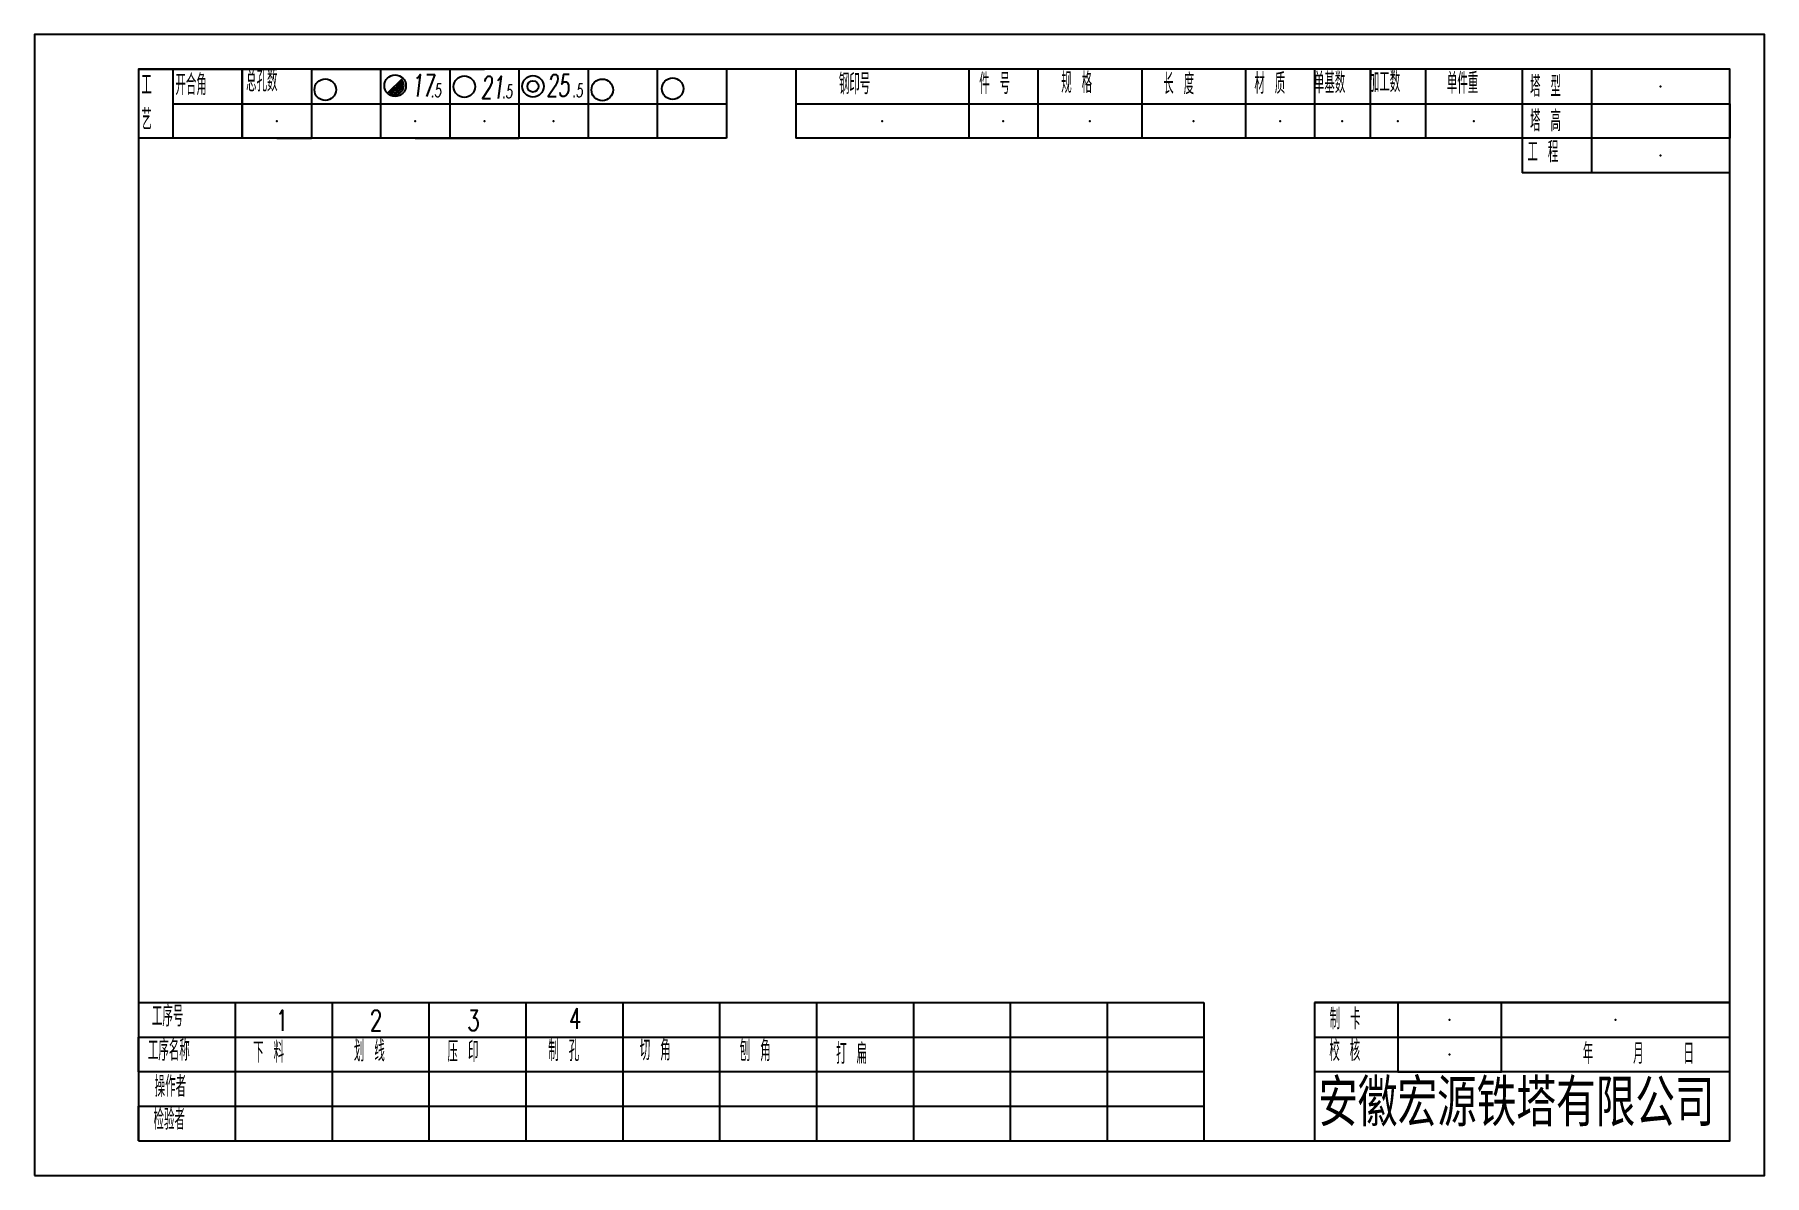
# Model space of a CAD drawing. Header units: millimetres. Extents: x 0 to 390, y -3762 to 165.
# Drawn here: x 0 to 250, y 0 to 165 of the extents above; entities outside this region: 4.
import ezdxf

# ---------------------------------------------------------------- set-up
doc = ezdxf.new("R2010")
doc.units = ezdxf.units.MM
doc.header["$LTSCALE"] = 20
doc.layers.add('0.可见轮廓线', color=7, linetype='Continuous', lineweight=25)
doc.styles.add('HZ', font='txt.shx', dxfattribs={"width": 0.6, "oblique": 7, "bigfont": 'hztxt.shx'})
doc.styles.get("Standard").update_dxf_attribs({"font": 'simplex', "width": 0.7, "bigfont": 'gbhzfs.shx'})

msp = doc.modelspace()

# ---------------------------------------------------------------- linework, layer by layer
for p, q in [((15, 160), (15, 155)), ((15, 160), (20, 160)), ((20, 160), (20, 150)), ((20, 160), (35, 160)), ((30, 160), (30, 150)), ((30, 150), (30, 160)), ((40, 160), (55, 160)), ((40, 160), (55, 160)), ((40, 160), (40, 150)), ((50, 160), (50, 150)), ((55, 160), (65, 160)), ((60, 160), (60, 150)), ((70, 160), (70, 150)), ((80, 160), (80, 150)), ((90, 160), (90, 150)), ((100, 160), (100, 150)), ((110, 160), (110, 150)), ((135, 160), (135, 150)), ((145, 160), (145, 150)), ((160, 160), (160, 150)), ((175, 160), (175, 150)), ((185, 160), (185, 150)), ((193, 160), (193, 150)), ((201, 160), (201, 150)), ((225, 160), (215, 160)), ((215, 160), (215, 145)), ((245, 160), (225, 160)), ((225, 160), (225, 145)), ((20, 155), (30, 155)), ((30, 155), (100, 155)), ((110, 155), (245, 155)), ((245, 155), (245, 150)), ((100, 150), (15, 150)), ((35, 150), (40, 150)), ((55, 150), (70, 150)), ((55, 150), (70, 150)), ((245, 150), (110, 150)), ((245, 145), (215, 145)), ((15, 25), (169, 25)), ((15, 25), (29, 25)), ((29, 25), (29, 5)), ((43, 25), (43, 5)), ((57, 25), (57, 5)), ((71, 25), (71, 5)), ((85, 25), (85, 5)), ((99, 25), (99, 5)), ((113, 25), (113, 5)), ((127, 25), (127, 5)), ((141, 25), (141, 5)), ((155, 25), (155, 5)), ((169, 25), (169, 5)), ((245, 25), (185, 25)), ((245, 25), (185, 25)), ((185, 25), (185, 5)), ((185, 25), (245, 25)), ((185, 25), (197, 25)), ((197, 25), (197, 15)), ((212, 15), (212, 25)), ((15, 15), (15, 20)), ((15, 20), (169, 20)), ((185, 20), (245, 20)), ((169, 15), (15, 15)), ((245, 15), (185, 15)), ((197, 15), (212, 15)), ((15, 5), (15, 10)), ((15, 10), (169, 10))]:
    msp.add_line(p, q)
at = {"color": 243}
msp.add_line((51, 156.52), (53.21, 158.71), dxfattribs=at)
for points in [[(0, 0), (250, 0), (250, 165), (0, 165)], [(15, 5), (245, 5), (245, 160), (15, 160)]]:
    msp.add_lwpolyline(points, close=True)
for centre, radius in [((42.01, 157.03), 1.56), ((52.11, 157.61), 1.56), ((62.11, 157.47), 1.56), ((72.03, 157.51), 1.56), ((72.03, 157.51), 0.817), ((82.04, 157), 1.56), ((92.21, 157.18), 1.56)]:
    msp.add_circle(centre, radius, dxfattribs=at)
for radius in [1.26, 0.985, 0.727, 0.489, 0.311]:
    msp.add_arc((52.1, 157.62), radius, 224.8202, 44.8202, dxfattribs=at)
for p in [(130, -2362.28), (390, -2362.28), (130, -3762.28), (390, -3762.28)]:
    msp.add_point(p)
at = {"layer": '0.可见轮廓线'}
for p in [(235, 157.5), (35, 152.5), (55, 152.5), (65, 152.5), (75, 152.5), (122.5, 152.5), (140, 152.5), (152.5, 152.5), (167.5, 152.5), (180, 152.5), (189, 152.5), (197, 152.5), (208, 152.5), (235, 147.5), (204.5, 22.5), (228.5, 22.5), (204.5, 17.5)]:
    msp.add_point(p, dxfattribs=at)

# ---------------------------------------------------------------- texts
at = {"color": 243, "style": 'HZ', "oblique": 7, "width": 0.6}
for s, height, p in [('17', 3.2, (54.42, 156.04)), ('.5', 1.92, (57.27, 155.95)), ('21', 3.2, (64.47, 155.77)), ('.5', 1.92, (67.56, 155.81)), ('25', 3.2, (73.99, 156.02)), ('.5', 1.92, (77.73, 155.95))]:
    msp.add_text(s, height=height, dxfattribs=at).set_placement(p)
at = {"attachment_point": 1}
for s, insert, char_height, width in [('总孔数', (30.57, 159.77), 3, 9.4349), ('工\\P艺', (15.43, 159.23), 3, 5), ('开合角', (20.35, 159.24), 3, 12), ('钢印号', (116.24, 159.37), 3, 9.4349), ('件 号', (136.52, 159.41), 3, 9.4349), ('规 格', (148.37, 159.53), 3, 9.4349), ('长 度', (163.12, 159.36), 3, 9.4349), ('材 质', (176.29, 159.43), 3, 9.4349), ('单基数', (184.89, 159.52), 3, 9.4349), ('加工数', (192.83, 159.65), 3, 9.4349), ('单件重', (204.11, 159.47), 3, 9.4349), ('塔 型', (216.13, 159.01), 3, 9.4349), ('塔 高', (216.13, 154.01), 3, 9.4349), ('工 程', (215.75, 149.53), 3, 9.4349), ('工序号', (16.96, 24.54), 3, 12), ('1', (34.85, 23.92), 3, 12), ('2', (48.45, 23.91), 3, 12), ('3', (62.53, 23.92), 3, 12), ('4', (77.21, 24.21), 3, 12), ('制 卡', (187.17, 24.13), 3, 12), ('工序名称', (16.38, 19.59), 3, 12), ('下 料', (31.6, 19.32), 3, 12), ('划 线', (46.15, 19.49), 3, 12), ('压 印', (59.68, 19.4), 3, 12), ('制 孔', (74.24, 19.53), 3, 12), ('切 角', (87.46, 19.63), 3, 12), ('刨 角', (101.91, 19.53), 3, 12), ('打 扁', (115.84, 19.12), 3, 12), ('校 核', (187.12, 19.54), 3, 12), ('年    月    日', (223.76, 19.13), 3, 20.8789), ('操作者', (17.36, 14.37), 3, 12), ('{\\fSimSun|b0|i0|c134|p2;安徽宏源铁塔有限公司}', (185.51, 13.75), 6, 60), ('检验者', (17.19, 9.6), 3, 12)]:
    msp.add_mtext(s, dxfattribs=dict(at, insert=insert, char_height=char_height, width=width))

doc.saveas('drawing.dxf')
